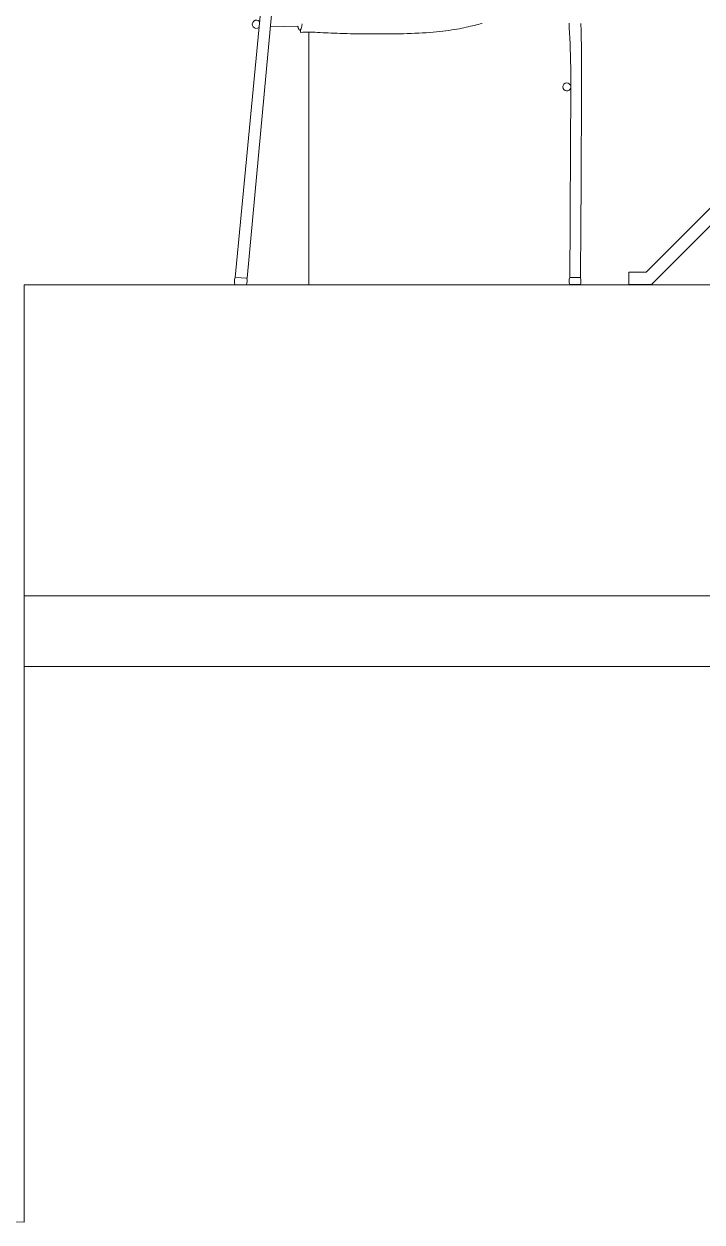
# Model space of a CAD drawing. Header units: metres. Extents: x -48 to 2360, y -1392 to 453.
# Drawn here: x 1313.296 to 1314.387, y 355.482 to 357.408 of the extents above; entities that cross this region are included whole.
import ezdxf

# ---------------------------------------------------------------- set-up
doc = ezdxf.new("R2010")
doc.units = ezdxf.units.M
doc.layers.get('0').update_dxf_attribs({"color": 200})
for name, color, linetype, lineweight in [('corte1', 211, 'Continuous', 20), ('corte2', 213, 'Continuous', 9), ('corte3', 215, 'Continuous', 5)]:
    doc.layers.add(name, color=color, linetype=linetype, lineweight=lineweight)

# ---------------------------------------------------------------- blocks, each defined once
blk = doc.blocks.new('mesas y sillas de cafeteria')
for p, q in [((50.0265, -14.9199), (50.0438, -14.9204)), ((49.4881, -14.9319), (49.5057, -14.9319)), ((50.0267, -14.9314), (50.0436, -14.9314))]:
    blk.add_line(p, q)
for points in [[(50.337, -14.7525), (50.158, -14.9314), (50.1214, -14.9314), (50.1214, -14.9114), (50.1497, -14.9114), (50.317, -14.7442), (50.317, -14.2915), (50.1778, -14.2714), (50.179, -14.2514), (50.337, -14.2726)], [(49.548, -14.2923), (49.488, -14.9203), (49.5072, -14.9215), (49.5655, -14.294)], [(50.0253, -14.5113), (50.0258, -14.5189), (50.0262, -14.5269), (50.0266, -14.5354), (50.027, -14.5442), (50.0274, -14.5533), (50.0276, -14.5627), (50.0279, -14.5723), (50.028, -14.5825), (50.0281, -14.5935), (50.0282, -14.6059), (50.0282, -14.6198), (50.0281, -14.6358), (50.028, -14.6541), (50.0279, -14.6751), (50.0278, -14.6989), (50.0277, -14.7248), (50.0275, -14.752), (50.0274, -14.7795), (50.0272, -14.8063), (50.0271, -14.8315), (50.0265, -14.9199)], [(50.0438, -14.9204), (50.0444, -14.8363), (50.0444, -14.8265), (50.0445, -14.817), (50.0445, -14.8077), (50.0446, -14.7986), (50.0447, -14.7896), (50.0447, -14.7809), (50.0448, -14.7723), (50.0448, -14.7639), (50.0448, -14.7556), (50.0449, -14.7475), (50.0449, -14.7395), (50.045, -14.7317), (50.045, -14.7242), (50.045, -14.7168), (50.0451, -14.7096), (50.0451, -14.7027), (50.0451, -14.6961), (50.0452, -14.6896), (50.0452, -14.6834), (50.0452, -14.6775), (50.0452, -14.6717), (50.0453, -14.6662), (50.0453, -14.6609), (50.0453, -14.6558), (50.0453, -14.6509), (50.0453, -14.6462), (50.0454, -14.6417), (50.0454, -14.6374), (50.0454, -14.6333), (50.0454, -14.6293), (50.0454, -14.6255), (50.0454, -14.6218), (50.0454, -14.6183), (50.0454, -14.615), (50.0455, -14.6118), (50.0455, -14.6087), (50.0455, -14.6058), (50.0455, -14.603), (50.0455, -14.6003), (50.0455, -14.5977), (50.0455, -14.5952), (50.0455, -14.5928), (50.0455, -14.5906), (50.0455, -14.5884), (50.0455, -14.5863), (50.0455, -14.5843), (50.0455, -14.5823), (50.0455, -14.5804), (50.0455, -14.5786), (50.0455, -14.5768), (50.0455, -14.5751), (50.0454, -14.5734), (50.0454, -14.5718), (50.0454, -14.5702), (50.0454, -14.5686), (50.0454, -14.5671), (50.0454, -14.5655), (50.0454, -14.564), (50.0454, -14.5625), (50.0454, -14.5611), (50.0454, -14.5596), (50.0454, -14.5582), (50.0453, -14.5567), (50.0453, -14.5553), (50.0453, -14.5539), (50.0453, -14.5525), (50.0453, -14.5511), (50.0453, -14.5497), (50.0453, -14.5484), (50.0452, -14.547), (50.0452, -14.5456), (50.0452, -14.5443), (50.0452, -14.543), (50.0452, -14.5416), (50.0451, -14.5403), (50.0451, -14.539), (50.0451, -14.5377), (50.0451, -14.5364), (50.045, -14.535), (50.045, -14.5337), (50.045, -14.5325), (50.045, -14.5312), (50.0449, -14.5299), (50.0449, -14.5286), (50.0449, -14.5273), (50.0448, -14.526), (50.0448, -14.5247), (50.0447, -14.5235), (50.0447, -14.5222), (50.0447, -14.5209), (50.0446, -14.5196), (50.0446, -14.5184), (50.0445, -14.5171), (50.0445, -14.5158), (50.0444, -14.5146), (50.0444, -14.5133), (50.0443, -14.512)], [(49.5892, -14.5159), (49.5892, -14.5165), (49.5892, -14.5171), (49.5893, -14.5177), (49.5893, -14.5182), (49.5895, -14.5186), (49.5896, -14.519), (49.5898, -14.5194), (49.5899, -14.5198), (49.5901, -14.5201), (49.5903, -14.5205), (49.5905, -14.5208), (49.5906, -14.5211), (49.5908, -14.5214), (49.591, -14.5216), (49.5912, -14.5219), (49.5914, -14.5221), (49.5916, -14.5223), (49.5918, -14.5225), (49.592, -14.5226), (49.5922, -14.5227), (49.5925, -14.5226), (49.5927, -14.5225), (49.593, -14.5223), (49.5932, -14.5219), (49.5935, -14.5215), (49.5938, -14.5208), (49.5941, -14.5201), (49.5944, -14.5193), (49.5947, -14.5184), (49.5949, -14.5175), (49.5952, -14.5165), (49.5954, -14.5154), (49.5955, -14.5143), (49.5957, -14.5133), (49.5958, -14.5122)], [(49.5931, -14.5262), (49.597, -14.5258), (49.601, -14.5256), (49.6049, -14.5255), (49.6088, -14.5255), (49.6127, -14.5257), (49.6167, -14.5259), (49.6208, -14.5261), (49.6249, -14.5264), (49.6291, -14.5266), (49.6334, -14.5268), (49.6378, -14.527), (49.6424, -14.5272), (49.6472, -14.5274), (49.6521, -14.5275), (49.6572, -14.5277), (49.6626, -14.5278), (49.6681, -14.5279), (49.6739, -14.5281), (49.6798, -14.5282), (49.6859, -14.5283), (49.6921, -14.5284), (49.6983, -14.5285), (49.7045, -14.5286), (49.7106, -14.5286), (49.7168, -14.5286), (49.7228, -14.5286), (49.7289, -14.5286), (49.7349, -14.5286), (49.7409, -14.5285), (49.7469, -14.5284), (49.7529, -14.5282), (49.759, -14.5281), (49.7651, -14.5279), (49.7712, -14.5277), (49.7774, -14.5274), (49.7835, -14.5272), (49.7895, -14.5269), (49.7954, -14.5265), (49.8012, -14.5261), (49.8068, -14.5257), (49.8122, -14.5252), (49.8175, -14.5247), (49.8225, -14.5241), (49.8273, -14.5235), (49.832, -14.5229), (49.8365, -14.5222), (49.8408, -14.5215), (49.8449, -14.5208), (49.8489, -14.5201), (49.8527, -14.5194), (49.8563, -14.5186), (49.8599, -14.5179), (49.8633, -14.5171), (49.8666, -14.5163), (49.8699, -14.5156), (49.8731, -14.5148), (49.8763, -14.514), (49.8794, -14.5133), (49.8825, -14.5125), (49.8857, -14.5118)], [(49.5448, -14.5171), (49.5892, -14.5159)], [(49.5931, -14.5222), (49.5931, -14.5262)]]:
    blk.add_lwpolyline(points)
for centre, radius, start, end in [((49.5223, -14.513), 0.00665, 40.7306, 308.3497), ((50.0218, -14.6137), 0.0065, 9.4243, 350.3047), ((49.5031, -14.9259), 0.0161, 159.6541, 201.7085), ((49.49, -14.9244), 0.0174, 334.4224, 9.3889), ((50.0416, -14.9255), 0.0161, 159.6541, 201.7085), ((50.0208, -14.9254), 0.0236, 345.1065, 12.1566)]:
    blk.add_arc(centre, radius, start, end)

msp = doc.modelspace()

# ---------------------------------------------------------------- linework, layer by layer
at = {"layer": 'corte1', "ltscale": 7, "transparency": 33554687}
msp.add_line((1313.2964, 356.9885), (1323.8599, 356.9885), dxfattribs=at)
for points in [[(1307.3048, 356.9885), (1307.3048, 355.4878), (1313.2964, 355.4815)], [(1313.2964, 356.9885), (1313.2964, 355.4815)]]:
    msp.add_lwpolyline(points, dxfattribs=at)
at = {"layer": 'corte2', "ltscale": 7, "transparency": 33554687}
msp.add_line((1313.7541, 356.9885), (1313.7541, 357.3949), dxfattribs=at)
msp.add_line((1313.7541, 356.9885), (1313.7541, 357.3949), dxfattribs=at)
for points in [[(1313.7541, 357.3949), (1313.7541, 356.9885)], [(1323.8599, 356.4885), (1313.2964, 356.4885)], [(1343.0544, 356.3747), (1313.2964, 356.3747)]]:
    msp.add_lwpolyline(points, dxfattribs=at)

# ---------------------------------------------------------------- block references
at = {"layer": 'corte3', "transparency": 33554687}
msp.add_blockref('mesas y sillas de cafeteria', (1264.1476, 371.9204), dxfattribs=at)

doc.saveas('drawing.dxf')
